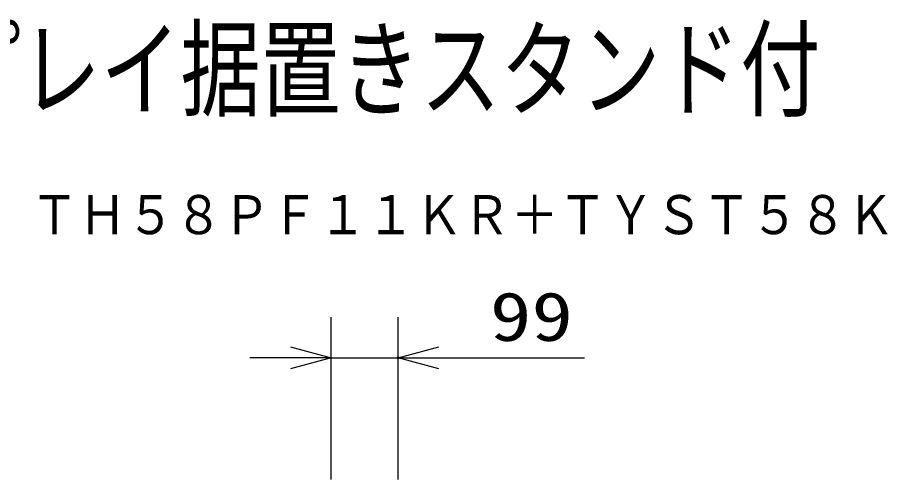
# Model space of a CAD drawing. Units: millimetres, scale not verified. Extents: x -63 to 63, y -57 to 57.
# Drawn here: x 19.45 to 62.29, y 34.62 to 57.39 of the extents above; entities that cross this region are included whole.
import ezdxf
from ezdxf.enums import TextEntityAlignment as Align

# ---------------------------------------------------------------- set-up
doc = ezdxf.new("R2010")
doc.units = ezdxf.units.MM
doc.header["$LTSCALE"] = 0.190236
doc.header["$PDMODE"] = 32
doc.header["$PDSIZE"] = 0.0951
doc.layers.add('0-1_MOJI1', color=2, linetype='Continuous')
doc.layers.add('0-2_TOUROKU', color=7, linetype='Continuous')
doc.styles.add('ＭＳ ゴシック', font='')
doc.styles.get('ＭＳ ゴシック').set_extended_font_data('MS Gothic')

# ---------------------------------------------------------------- blocks, each defined once
blk = doc.blocks.new('_OPEN30')
at = {"layer": '0-2_TOUROKU'}
blk.add_line((0, 0), (-1, 0), dxfattribs=at)
blk.add_lwpolyline([(-1, 0.26795), (0, 0), (-1, -0.26795)], dxfattribs=at)

msp = doc.modelspace()

# ---------------------------------------------------------------- linework, layer by layer
at = {"layer": '0-1_MOJI1', "color": 3}
for p, q in [((34.8946, 34.6193), (34.8946, 42.6194)), ((38.1946, 34.6193), (38.1946, 42.6194)), ((32.8946, 40.6194), (30.8946, 40.6194)), ((34.8946, 40.6194), (38.1946, 40.6194)), ((40.1946, 40.6194), (47.3613, 40.6194))]:
    msp.add_line(p, q, dxfattribs=at)
at = {"layer": '0-2_TOUROKU'}
msp.add_point((38.1946, 40.6194), dxfattribs=at)

# ---------------------------------------------------------------- block references
at = {"layer": '0-1_MOJI1', "xscale": 2, "yscale": 2}
msp.add_blockref('_OPEN30', (34.8946, 40.6194), dxfattribs=at)
at = {"layer": '0-1_MOJI1', "xscale": 2, "yscale": 2, "rotation": 180}
msp.add_blockref('_OPEN30', (38.1946, 40.6194), dxfattribs=at)

# ---------------------------------------------------------------- texts
at = {"layer": '0-1_MOJI1', "style": 'ＭＳ ゴシック', "width": 0.75}
msp.add_text('ハイビジョンプラズマディスプレイ据置きスタンド付', height=3.848, dxfattribs=at).set_placement((-35.5001, 51.7599), align=Align.BOTTOM_LEFT)
at = {"layer": '0-1_MOJI1', "color": 3, "style": 'ＭＳ ゴシック', "width": 1.25}
msp.add_text('99', height=2.406, dxfattribs=at).set_placement((42.711, 40.7289), align=Align.BOTTOM_LEFT)
at = {"layer": '0-2_TOUROKU', "color": 1, "style": 'ＭＳ ゴシック', "width": 0.9}
msp.add_text('ＴＨ５８ＰＦ１１ＫＲ＋ＴＹＳＴ５８Ｋ', height=1.925, dxfattribs=at).set_placement((20.1, 46.13), align=Align.BOTTOM_LEFT)

doc.saveas('drawing.dxf')
